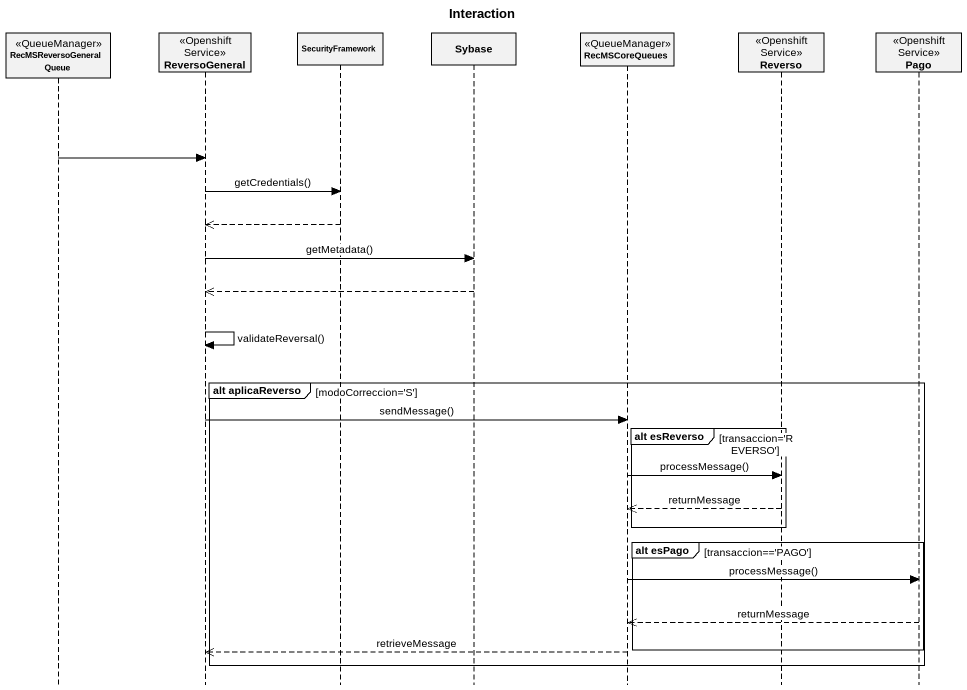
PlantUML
@startuml
title Interaction
hide footbox
participant "RecMSReversoGeneral Queue" as RecMSReversoGeneral_Queue <<QueueManager>>
participant ReversoGeneral <<Openshift Service>>
participant SecurityFramework
participant Sybase
participant RecMSCoreQueues <<QueueManager>>
participant Reverso <<Openshift Service>>
participant Pago <<Openshift Service>>

RecMSReversoGeneral_Queue -> ReversoGeneral
ReversoGeneral -> SecurityFramework : getCredentials()
SecurityFramework -->> ReversoGeneral
ReversoGeneral -> Sybase : getMetadata()
Sybase -->> ReversoGeneral
ReversoGeneral -> ReversoGeneral : validateReversal()
group alt aplicaReverso [modoCorreccion='S']
  ReversoGeneral -> RecMSCoreQueues : sendMessage()
  group alt esReverso [transaccion='REVERSO']
    RecMSCoreQueues -> Reverso : processMessage()
    Reverso -->> RecMSCoreQueues : returnMessage
  end
  group alt esPago [transaccion=='PAGO']
    RecMSCoreQueues -> Pago : processMessage()
    Pago -->> RecMSCoreQueues : returnMessage
  end
  RecMSCoreQueues -->> ReversoGeneral : retrieveMessage
end
@enduml
